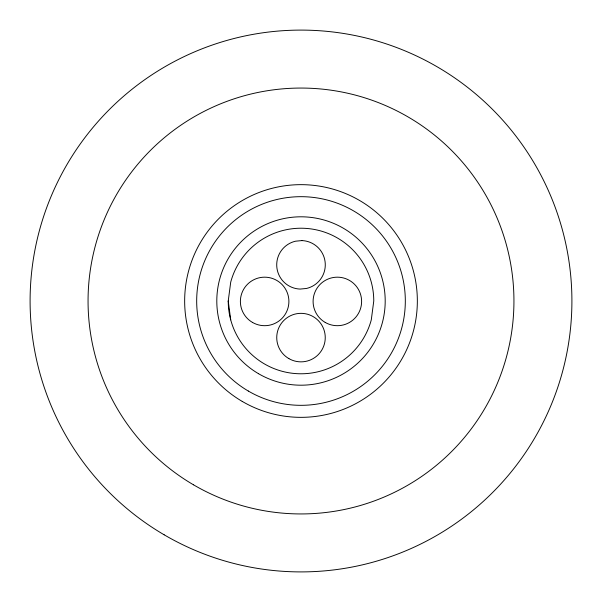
<?xml version="1.0" encoding="UTF-8"?>
<svg xmlns="http://www.w3.org/2000/svg" width="602" height="602" viewBox="0 0 602 602"><rect width="100%" height="100%" fill="white"/><g stroke="black" fill="none" stroke-linecap="round" stroke-linejoin="round"><path stroke-width="0.9" d="M228.233 301L230.709 282.165A72.767 72.767 0 0 1 373.767 301L371.291 319.835A72.767 72.767 0 0 1 228.233 301L230.709 319.835M301.873 240.589L295.567 241.191A24.253 24.253 0 0 0 300.127 289.073L306.433 288.471A24.253 24.253 0 0 0 301.873 240.589M164.165 534.809A270.908 270.908 0 0 0 571.9 302.595A270.908 270.908 0 0 0 166.935 65.595A270.908 270.908 0 0 0 164.165 534.809M193.445 484.783A212.942 212.942 0 0 0 513.935 302.257A212.942 212.942 0 0 0 195.62 115.96A212.942 212.942 0 0 0 193.445 484.783M242.237 401.414A116.344 116.344 0 0 0 417.344 301.685A116.344 116.344 0 0 0 243.426 199.902A116.344 116.344 0 0 0 242.237 401.414M248.31 391.037A104.319 104.319 0 0 0 405.319 301.617A104.319 104.319 0 0 0 249.371 210.354A104.319 104.319 0 0 0 248.31 391.037M325.23 322.439A24.253 24.253 0 0 0 361.614 301.429A24.253 24.253 0 0 0 325.23 280.427A24.253 24.253 0 0 0 325.23 322.439M252.516 322.439A24.253 24.253 0 0 0 288.9 301.429A24.253 24.253 0 0 0 252.516 280.427A24.253 24.253 0 0 0 252.516 322.439M288.87 358.604A24.253 24.253 0 0 0 325.253 337.602A24.253 24.253 0 0 0 288.87 316.592A24.253 24.253 0 0 0 288.87 358.604M258.469 373.669A84.205 84.205 0 0 0 385.197 301.497A84.205 84.205 0 0 0 259.327 227.834A84.205 84.205 0 0 0 258.469 373.669"/></g></svg>
